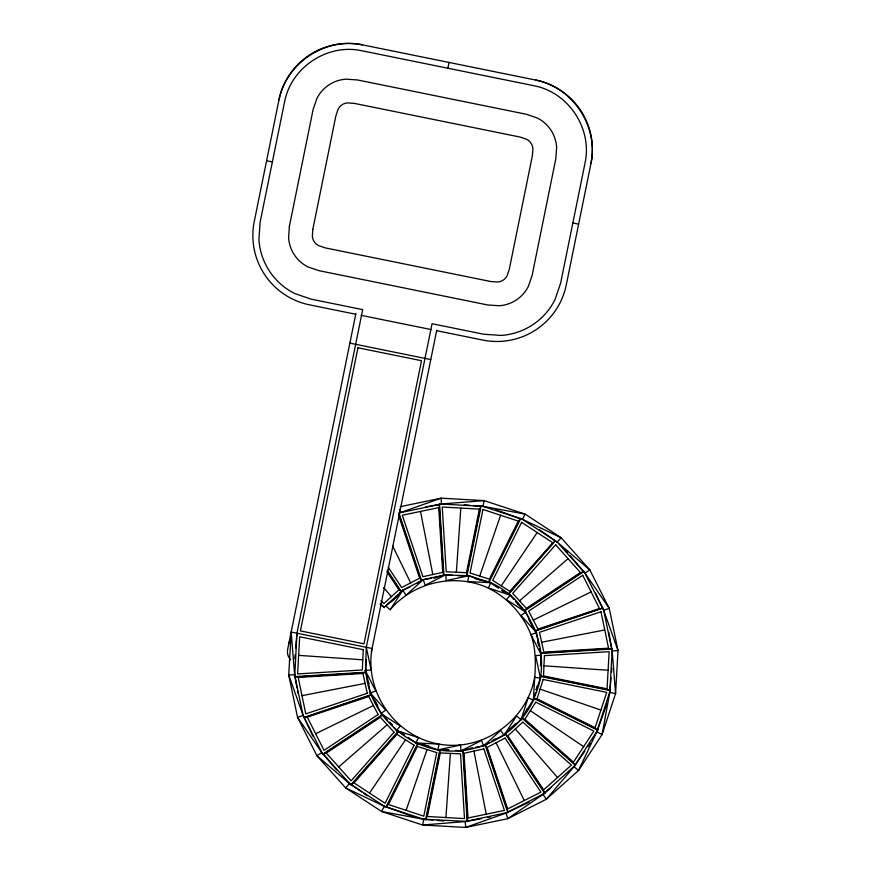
<?xml version="1.0" encoding="UTF-8"?>
<svg xmlns="http://www.w3.org/2000/svg" width="871" height="871" viewBox="0 0 871 871"><rect width="100%" height="100%" fill="white"/><g stroke="black" fill="none" stroke-linecap="round" stroke-linejoin="round"><path stroke-width="1.31" d="M294.736 677.061L365.395 672.728L366.299 647.305L432.049 323.729L483.677 334.224L500.945 335.422A64.802 64.802 0 0 0 554.969 299.646L560.608 283.271L585.105 162.692C592.4 128.473 568.513 92.402 534.163 85.761L361.563 50.692C327.333 43.398 291.262 67.274 284.632 101.635L260.124 222.225L258.927 239.481A64.802 64.802 0 0 0 294.703 293.516L311.078 299.145L362.695 309.641L296.946 633.217L295.694 647.97M366.288 659.63C361.585 702.309 396.566 742.419 437.873 749.887C476.404 756.518 516.688 735.636 533.466 700.328C533.956 678.313 538.572 655.907 530.94 634.578C522.905 614.327 507.728 597.767 488.25 588.001C455.098 572.759 413.747 581.926 390.132 609.754L385.722 605.846L384.155 607.62L380.159 604.071M610.288 690.104L540.913 676.005L540.445 678.313L534.663 677.137C527.271 720.698 482.501 752.043 439.049 744.106C395.488 736.714 364.143 691.944 372.08 648.481L291.175 632.041L288.737 675.069L297.523 717.269L316.924 755.745L345.624 787.896L381.672 811.522L422.609 825.011L465.637 827.45L507.826 818.664L546.313 799.262L578.464 770.563L602.09 734.514L615.579 693.577L618.007 650.55L609.232 608.361L589.819 569.874L561.12 537.723L525.071 514.097L484.145 500.607L441.118 498.168L400.235 506.682M296.946 633.217L294.714 676.625L365.374 672.281M456.36 572.225L460.824 508.076M445.919 817.542L450.394 753.404M436.654 330.686L482.882 340.071A70.758 70.758 0 0 0 566.302 284.828L590.963 163.487C598.736 126.426 572.868 87.372 535.709 80.056L362.358 44.835C325.286 37.061 286.232 62.93 278.927 100.078L254.267 221.419A70.758 70.758 0 0 0 309.521 304.85L355.749 314.246M294.779 658.694L295.127 654.665M611.05 677.66L609.809 692.412L602.09 734.514L596.809 731.89L610.201 690.54L540.826 676.44M611.507 672.292L611.856 668.275M540.456 665.988L541.348 652.902L612.008 648.557M355.858 313.68L287.648 649.374A11.791 11.791 0 0 0 290.653 659.848M447.857 68.221L449.033 62.451M371.351 652.041L436.774 330.12M467.008 575.361L481.097 505.986M473.584 505.583L482.97 506.378L522.448 519.366L525.071 514.097L480.661 505.888L466.562 575.274L468.881 575.742L467.705 581.512L490.885 582.721C537.265 603.832 558.028 668.667 526.411 710.203M433.159 820.036L423.774 819.241L384.296 806.252L381.672 811.522L426.082 819.731L440.182 750.356L437.873 749.887L439.049 744.106L415.859 742.909L408.172 737.421M425.647 819.644L439.746 750.269M509.579 729.212L521.032 719.773L528.185 697.693L533.466 700.328L535.523 692.467M536.209 689.854L537.233 685.934M479.703 576.079L500.618 515.284M406.126 810.346L427.04 749.539M606.869 704.04L596.809 731.89L578.464 770.563L574.043 766.654L597.887 729.789L534.522 698.215L533.466 700.328M536.188 689.69L540.445 678.313L535.611 655.613L541.49 655.253L530.94 634.578L536.536 632.705L535.785 630.462L602.917 607.98L535.926 630.887M520.346 518.299L488.773 581.665L498.571 588.208M489.175 581.861L520.749 518.506L561.12 537.723L557.222 542.132L522.458 519.356L495.871 509.775M425.581 506.9L441.477 504.048L482.97 506.378L484.145 500.607L439.115 504.178L443.459 574.838L468.881 575.742L490.885 582.721L488.25 588.001L510.341 595.154L513.77 599.324M386.397 807.319L417.971 743.954L415.859 742.909L418.494 737.628L396.414 730.464L393.834 727.339M417.579 743.758L386.005 807.123L345.624 787.896L349.532 783.486L384.285 806.274L413.409 816.758M492.932 740.372L503.982 735.342L516.612 715.864L521.032 719.773L527.053 709.201M390.132 609.754L402.772 590.277L423.262 579.651L445.81 574.697L452.528 575.339M501.25 585.845L537.189 532.54M369.554 793.089L405.494 739.773M584.811 751.194L574.043 766.654L546.313 799.262L543.058 794.352L575.622 764.901L522.589 718.009L521.032 719.773M587.892 746.774L590.2 743.464M508.904 593.891L555.469 540.564L508.566 593.597L510.341 595.154L506.432 599.575L525.91 612.204L533.172 628.165M361.672 791.946L349.532 783.486L321.835 752.5L316.924 755.745L351.285 785.065L398.178 732.032L396.414 730.464L400.322 726.055L380.845 713.414L375.249 701.144M350.948 784.771L397.84 731.738M391.351 601.817L398.014 595.089M399.909 593.162L402.772 590.277L410.132 586.923M475.501 747.307L483.481 745.968L500.727 730.431L503.982 735.342L505.888 733.415M507.782 731.498L515.392 723.801M431.243 578.322L423.262 579.651L406.028 595.198L402.772 590.277L385.722 605.846L397.176 596.406M519.541 600.859L568.055 558.67M338.688 766.959L387.203 724.759M551.289 787.406L543.058 794.352L507.826 818.664L505.953 813.079L544.669 793.318L505.572 734.286M402.772 590.277L400.802 591.583L387.53 571.539M524.854 610.615L583.875 571.518M570.167 555.644L584.909 573.129L603.647 610.223L609.232 608.361L583.624 571.147L524.603 610.233L525.91 612.204L520.989 615.459L536.536 632.705L538.311 643.342M336.587 769.986L321.835 752.5L303.108 715.396L297.523 717.269L323.119 754.471L382.14 715.385L380.845 713.414L385.755 710.159L370.219 692.924L368.433 682.276M322.869 754.101L381.901 715.015M503.982 735.342L505.942 734.046L545.039 793.067M417.427 583.069L423.262 579.651L425.135 585.247L445.81 574.697L446.17 580.576L468.881 575.742L481.511 580.467M455.566 750.41L460.933 750.933L481.609 740.383L483.481 745.968L489.317 742.56M491.658 741.188L495.153 739.141M533.324 620.098L591.104 591.899M315.65 733.72L373.43 705.521M505.953 813.079L529.1 802.213M505.964 813.1L465.637 827.45L465.277 821.571L508.196 812.349L485.724 745.217L483.481 745.968M423.262 579.651L421.031 580.402L398.548 513.269M370.817 694.731L303.837 717.639L370.959 695.156L370.219 692.924L375.804 691.051L365.254 670.376L371.144 670.006L366.299 647.305M434.074 577.909L445.81 574.697M422.707 744.215L437.873 749.887L460.574 745.043L460.933 750.933L468.761 748.788M541.653 642.243L604.757 629.962M301.987 695.657L365.101 683.376M481.173 818.729L465.277 821.571L422.609 825.011L423.774 819.241L467.629 821.451L463.285 750.78L460.933 750.933M487.793 817.542L490.438 817.063M433.91 577.876L436.567 577.429M470.177 748.2L472.833 747.754M541.37 653.337L612.041 649.004L615.579 693.577L609.809 692.412L612.15 650.909L608.818 632.368M458.059 575.796L468.881 575.742M437.873 749.887L448.685 749.822M543.961 665.792L608.1 670.267M298.644 655.362L362.782 659.826M464.199 504.788L469.556 505.245M437.188 820.384L443.894 820.95M446.159 749.506L448.848 749.768M266.602 160.754L272.373 161.93M572.857 222.987L578.638 224.152M361.051 315.324L431.352 329.608M349.881 343.13L430.786 359.571M475.185 578.605L490.885 582.721M415.859 742.909L428.946 746.327M540.107 689.135L600.903 710.061M534.315 698.607L597.68 730.181M502.11 590.473L510.341 595.154M396.414 730.464L404.634 735.157M530.341 710.692L583.646 746.632M539.552 529.829L557.222 542.132M363.882 793.481L367.203 795.789M501.87 590.56L504.059 592.117M400.486 731.934L403.785 734.286M522.295 718.346L575.328 765.239M380.899 600.805L383.937 603.483L398.918 589.809L386.985 571.779M380.453 603.745L384.449 607.283M518.212 604.594L525.91 612.204M380.845 713.414L387.573 720.077M390.458 722.93L392.386 724.824M515.327 728.983L557.516 777.487M383.512 587.544L391.427 596.646M565.823 550.494L567.554 552.552M515.48 601.404L518.06 604.528M389.544 722.135L392.124 725.26M388.226 567.261L401.651 587.533L419.67 578.192L399.07 516.71M387.16 570.178L401.172 591.333M529.024 619.858L536.536 632.705M370.219 692.924L377.731 705.76M496.089 742.756L524.288 800.536M392.451 545.551L410.666 582.862M595.633 593.173L603.647 610.223L618.007 650.55L612.128 650.909L603.668 610.223M303.086 715.407L294.616 674.709L288.737 675.069L303.086 715.407L312.831 736.104M485.299 745.358L507.782 812.491M399.669 509.187L400.791 512.54L441.477 504.048L441.118 498.168L398.972 513.128L421.455 580.26M537.919 642.21L538.986 646.119M539.704 648.732L541.131 653.947M365.254 670.376L368.836 683.419M473.944 751.085L486.225 814.2M420.519 511.429L432.811 574.533M296.989 687.959L294.616 674.709L291.175 632.041M297.457 690.605L297.936 693.262M462.839 750.813L467.183 821.473M439.561 504.146L443.905 574.806M278.927 100.078A70.758 70.758 0 0 1 362.358 44.835M535.709 80.056A70.758 70.758 0 0 1 590.963 163.487M288.824 643.604A11.791 11.791 0 0 1 289.412 641.622M363.24 649.69L362.325 669.962L297.588 673.936L299.689 636.777L363.24 649.69M544.429 655.656L543.504 675.929L607.054 688.841L609.156 651.682L544.429 655.656M289.401 226.199L288.606 237.663A35.069 35.069 0 0 0 307.964 266.907L318.84 270.641L487.651 304.948L499.116 305.743A35.069 35.069 0 0 0 528.359 286.374L532.094 275.508L555.829 158.718L556.634 147.243A35.069 35.069 0 0 0 537.265 118.01L526.4 114.264L357.578 79.969L346.114 79.163A35.069 35.069 0 0 0 316.87 98.532L313.135 109.398L289.401 226.199M312.82 229.378L312.351 236.204A11.279 11.279 0 0 0 318.579 245.611L325.046 247.843L490.83 281.529L497.657 281.997A11.279 11.279 0 0 0 507.064 275.769L509.295 269.302L532.41 155.528L532.889 148.701A11.279 11.279 0 0 0 526.661 139.295L520.183 137.074L354.399 103.388L347.573 102.909A11.279 11.279 0 0 0 338.166 109.136L335.934 115.614L312.82 229.378M357.948 347.779L300.419 630.909L364.002 643.832L421.531 360.703L357.948 347.779M479.398 509.132L466.486 572.683L446.224 571.757L442.25 507.031L479.398 509.132M482.948 509.459L470.035 573.009L489.371 579.15L518.289 521.108L482.948 509.459M436.719 752.609L423.796 816.171L388.455 804.521L417.372 746.48L436.719 752.609M440.258 752.947L427.345 816.486L464.504 818.598L460.519 753.861L440.258 752.947M543.177 679.467L537.037 698.803L595.078 727.731L606.728 692.38L543.177 679.467M521.631 522.339L492.703 580.38L509.796 591.311L552.758 542.731L521.631 522.339M414.041 745.238L385.113 803.291L353.996 782.887L396.947 734.307L414.041 745.238M535.796 702.146L524.875 719.239L573.445 762.19L593.848 731.063L535.796 702.146M555.665 544.789L512.703 593.369L526.378 608.35L580.445 572.552L555.665 544.789M394.051 732.25L351.089 780.83L326.298 753.077L380.366 717.269L394.051 732.25M522.807 722.135L507.837 735.821L543.635 789.888L571.398 765.097L522.807 722.135M589.819 569.874L584.909 573.129L557.233 542.121L589.819 569.874M582.721 575.285L528.653 611.094L537.984 629.102L599.477 608.513L582.721 575.285M378.101 714.525L324.023 750.334L307.267 717.105L368.76 696.517L378.101 714.525M505.093 738.085L487.085 747.427L507.673 808.919L540.902 792.164L505.093 738.085M600.968 611.747L539.476 632.335L543.831 652.15L608.557 648.176L600.968 611.747M367.279 693.283L305.775 713.882L298.198 677.442L362.913 673.468L367.279 693.283M442.718 572.356L422.903 576.711L402.304 515.218L438.744 507.63L442.718 572.356M483.851 748.908L464.036 753.263L468.01 817.989L504.44 810.411L483.851 748.908"/></g></svg>
